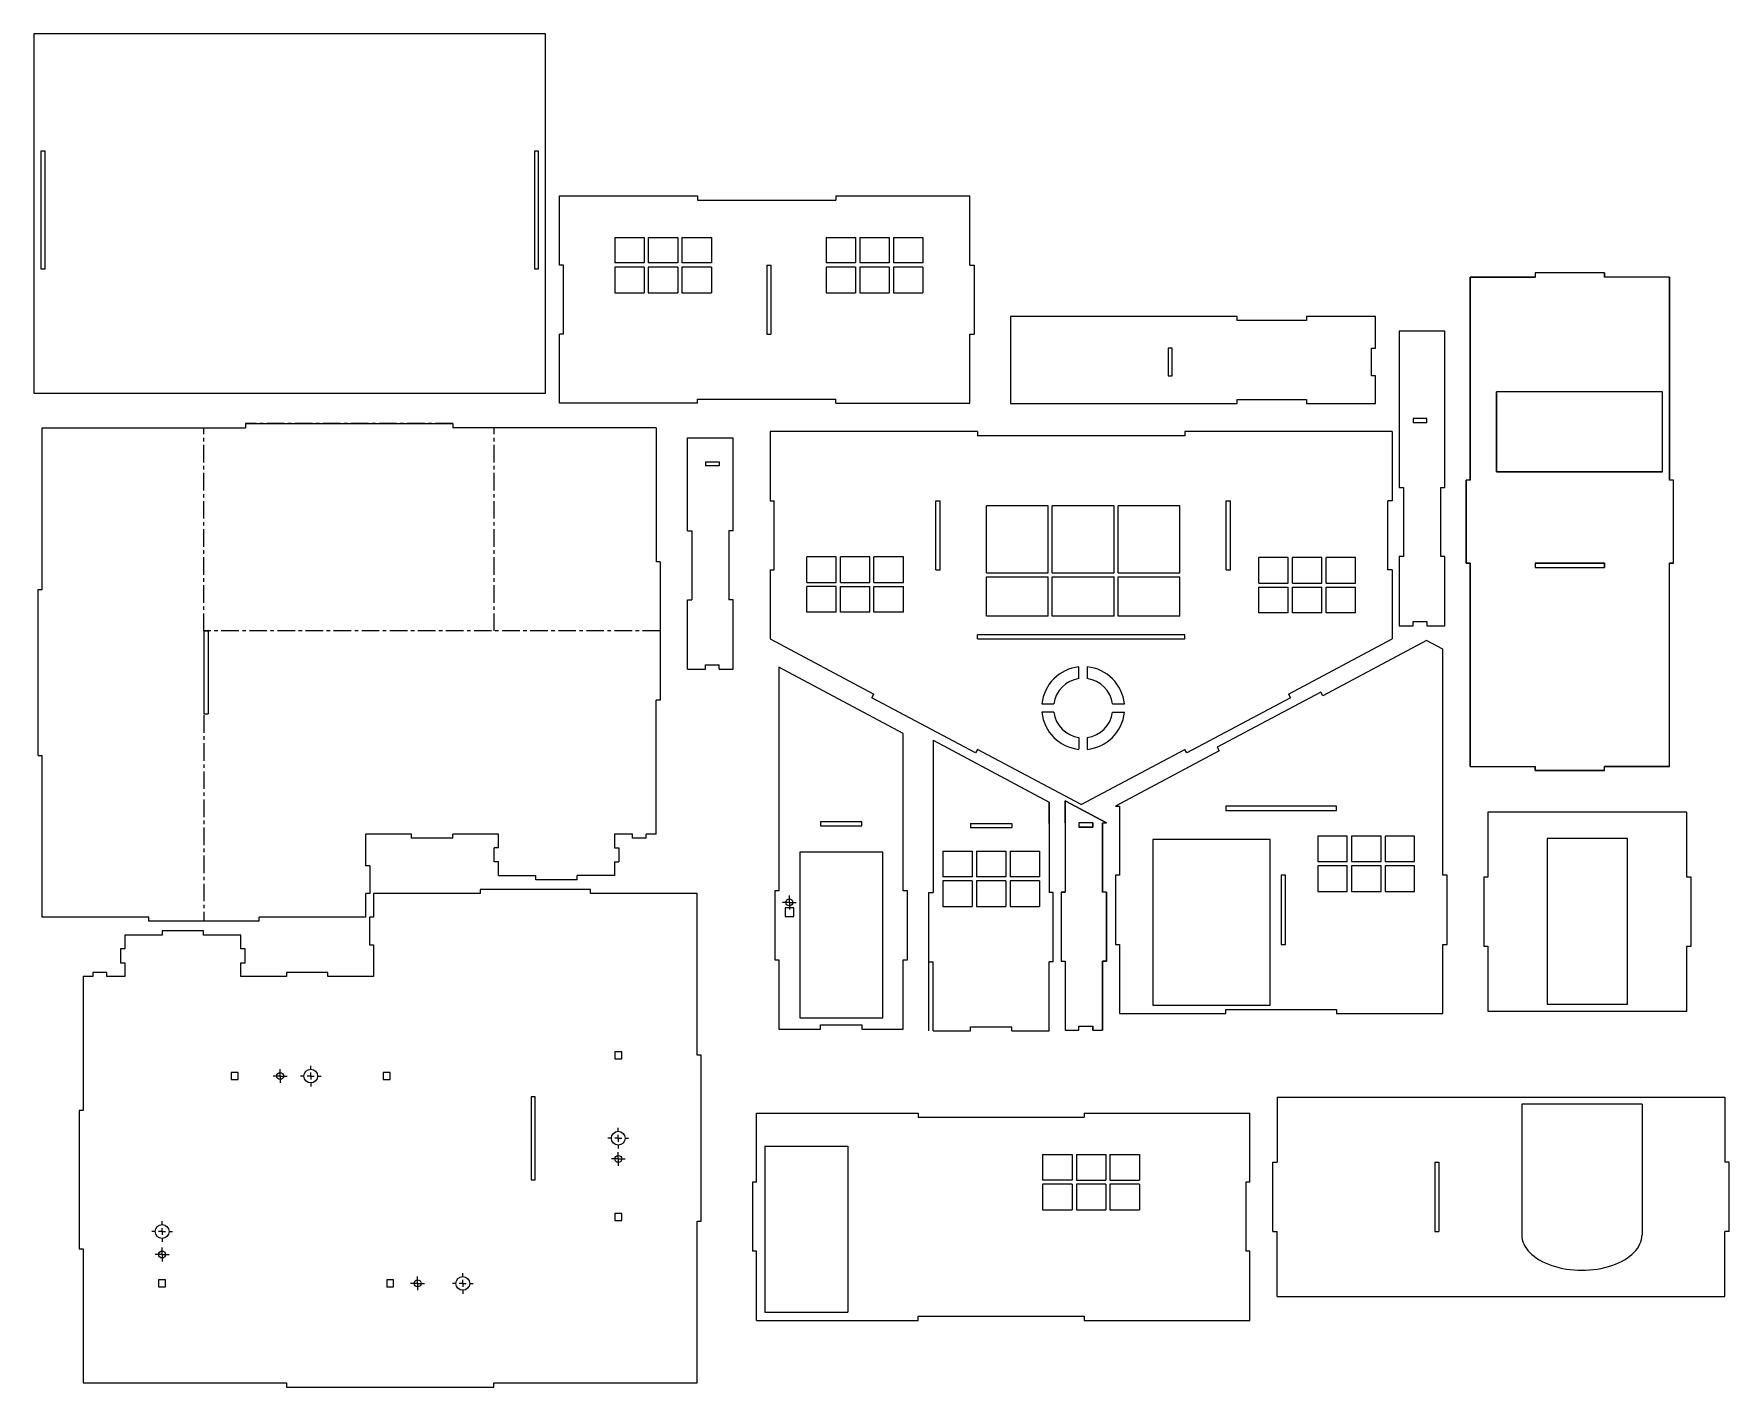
# Model space of a CAD drawing. Header units: millimetres. Extents: x 8 to 1234, y 14 to 993.
import ezdxf

# ---------------------------------------------------------------- set-up
doc = ezdxf.new("R2010")
doc.units = ezdxf.units.MM
doc.linetypes.add('CENTERX2', pattern=[20.32, 12.7, -2.54, 2.54, -2.54])

# ---------------------------------------------------------------- blocks, each defined once
blk = doc.blocks.new('SW_CENTERMARKSYMBOL_0')
at = {"color": 0, "linetype": 'Continuous', "lineweight": 0}
for p, q in [((-5, 0), (-7.5, 0)), ((0, 0), (-2.5, 0)), ((0, 5), (0, 7.5)), ((0, 0), (0, 2.5)), ((0, 0), (0, -2.5)), ((0, 0), (2.5, 0)), ((5, 0), (7.5, 0)), ((0, -5), (0, -7.5))]:
    blk.add_line(p, q, dxfattribs=at)
blk = doc.blocks.new('SW_CENTERMARKSYMBOL_1')
at = {"color": 0, "linetype": 'Continuous', "lineweight": 0}
for p, q in [((-5, 0), (-7.5, 0)), ((0, 0), (-2.5, 0)), ((0, 5), (0, 7.5)), ((0, 0), (0, 2.5)), ((0, 0), (0, -2.5)), ((0, 0), (2.5, 0)), ((5, 0), (7.5, 0)), ((0, -5), (0, -7.5))]:
    blk.add_line(p, q, dxfattribs=at)
blk = doc.blocks.new('SW_CENTERMARKSYMBOL_2')
at = {"color": 0, "linetype": 'Continuous', "lineweight": 0}
for p, q in [((-5, 0), (-7.5, 0)), ((0, 0), (-2.5, 0)), ((0, 5), (0, 7.5)), ((0, 0), (0, 2.5)), ((0, 0), (0, -2.5)), ((0, 0), (2.5, 0)), ((5, 0), (7.5, 0)), ((0, -5), (0, -7.5))]:
    blk.add_line(p, q, dxfattribs=at)
blk = doc.blocks.new('SW_CENTERMARKSYMBOL_3')
at = {"color": 0, "linetype": 'Continuous', "lineweight": 0}
for p, q in [((-5, 0), (-7.5, 0)), ((0, 0), (-2.5, 0)), ((0, 5), (0, 7.5)), ((0, 0), (0, 2.5)), ((0, 0), (0, -2.5)), ((0, 0), (2.5, 0)), ((5, 0), (7.5, 0)), ((0, -5), (0, -7.5))]:
    blk.add_line(p, q, dxfattribs=at)
blk = doc.blocks.new('SW_CENTERMARKSYMBOL_4')
at = {"color": 0, "linetype": 'Continuous', "lineweight": 0}
for p, q in [((-2.5, 0), (-5, 0)), ((0, 0), (-2.5, 0)), ((0, 2.5), (0, 5)), ((0, 0), (0, 2.5)), ((0, 0), (0, -2.5)), ((0, 0), (2.5, 0)), ((2.5, 0), (5, 0)), ((0, -2.5), (0, -5))]:
    blk.add_line(p, q, dxfattribs=at)
blk = doc.blocks.new('SW_CENTERMARKSYMBOL_5')
at = {"color": 0, "linetype": 'Continuous', "lineweight": 0}
for p, q in [((-2.5, 0), (-5, 0)), ((0, 0), (-2.5, 0)), ((0, 2.5), (0, 5)), ((0, 0), (0, 2.5)), ((0, 0), (0, -2.5)), ((0, 0), (2.5, 0)), ((2.5, 0), (5, 0)), ((0, -2.5), (0, -5))]:
    blk.add_line(p, q, dxfattribs=at)
blk = doc.blocks.new('SW_CENTERMARKSYMBOL_6')
at = {"color": 0, "linetype": 'Continuous', "lineweight": 0}
for p, q in [((-2.5, 0), (-5, 0)), ((0, 0), (-2.5, 0)), ((0, 2.5), (0, 5)), ((0, 0), (0, 2.5)), ((0, 0), (0, -2.5)), ((0, 0), (2.5, 0)), ((2.5, 0), (5, 0)), ((0, -2.5), (0, -5))]:
    blk.add_line(p, q, dxfattribs=at)
blk = doc.blocks.new('SW_CENTERMARKSYMBOL_7')
at = {"color": 0, "linetype": 'Continuous', "lineweight": 0}
for p, q in [((-2.5, 0), (-5, 0)), ((0, 0), (-2.5, 0)), ((0, 2.5), (0, 5)), ((0, 0), (0, 2.5)), ((0, 0), (0, -2.5)), ((0, 0), (2.5, 0)), ((2.5, 0), (5, 0)), ((0, -2.5), (0, -5))]:
    blk.add_line(p, q, dxfattribs=at)
blk = doc.blocks.new('SW_CENTERMARKSYMBOL_8')
at = {"color": 0, "linetype": 'Continuous', "lineweight": 0}
for p, q in [((-2.5, 0), (-5, 0)), ((0, 0), (-2.5, 0)), ((0, 2.5), (0, 5)), ((0, 0), (0, 2.5)), ((0, 0), (0, -2.5)), ((0, 0), (2.5, 0)), ((2.5, 0), (5, 0)), ((0, -2.5), (0, -5))]:
    blk.add_line(p, q, dxfattribs=at)

msp = doc.modelspace()

# ---------------------------------------------------------------- linework, layer by layer
at = {"color": 7, "linetype": 'Continuous', "lineweight": 15}
for p, q in [((7.9, 993.4), (7.9, 733.4)), ((377.9, 993.4), (7.9, 993.4)), ((377.9, 733.4), (377.9, 993.4)), ((15.9, 908.5), (12.9, 908.5)), ((12.9, 908.5), (12.9, 823.5)), ((15.9, 823.5), (15.9, 908.5)), ((372.9, 908.5), (369.9, 908.5)), ((369.9, 908.5), (369.9, 823.5)), ((372.9, 823.5), (372.9, 908.5)), ((388, 876.2), (488, 876.2)), ((388, 826.2), (388, 876.2)), ((488, 876.2), (488, 873.2)), ((488, 873.2), (588, 873.2)), ((588, 876.2), (588, 873.2)), ((588, 876.2), (685, 876.2)), ((685, 826.2), (685, 876.2)), ((428, 846.2), (428, 827.7)), ((428, 846.2), (449.3, 846.2)), ((449.3, 846.2), (449.3, 827.7)), ((452.3, 846.2), (473.6, 846.2)), ((452.3, 846.2), (452.3, 827.7)), ((473.6, 846.2), (473.6, 827.7)), ((476.6, 846.2), (498, 846.2)), ((476.6, 846.2), (476.6, 827.7)), ((498, 846.2), (498, 827.7)), ((581, 846.2), (581, 827.7)), ((581, 846.2), (602.3, 846.2)), ((602.3, 846.2), (602.3, 827.7)), ((605.3, 846.2), (626.6, 846.2)), ((605.3, 846.2), (605.3, 827.7)), ((626.6, 846.2), (626.6, 827.7)), ((629.6, 846.2), (651, 846.2)), ((629.6, 846.2), (629.6, 827.7)), ((651, 846.2), (651, 827.7)), ((12.9, 823.5), (15.9, 823.5)), ((369.9, 823.5), (372.9, 823.5)), ((391, 826.2), (388, 826.2)), ((391, 776.2), (391, 826.2)), ((449.3, 827.7), (428, 827.7)), ((428, 824.7), (428, 806.2)), ((449.3, 824.7), (428, 824.7)), ((449.3, 824.7), (449.3, 806.2)), ((473.6, 827.7), (452.3, 827.7)), ((473.6, 824.7), (452.3, 824.7)), ((452.3, 824.7), (452.3, 806.2)), ((473.6, 824.7), (473.6, 806.2)), ((498, 827.7), (476.6, 827.7)), ((498, 824.7), (476.6, 824.7)), ((476.6, 824.7), (476.6, 806.2)), ((498, 824.7), (498, 806.2)), ((538, 826.2), (538, 776.2)), ((538, 826.2), (541, 826.2)), ((541, 826.2), (541, 776.2)), ((602.3, 827.7), (581, 827.7)), ((581, 824.7), (581, 806.2)), ((602.3, 824.7), (581, 824.7)), ((602.3, 824.7), (602.3, 806.2)), ((626.6, 827.7), (605.3, 827.7)), ((626.6, 824.7), (605.3, 824.7)), ((605.3, 824.7), (605.3, 806.2)), ((626.6, 824.7), (626.6, 806.2)), ((651, 827.7), (629.6, 827.7)), ((651, 824.7), (629.6, 824.7)), ((629.6, 824.7), (629.6, 806.2)), ((651, 824.7), (651, 806.2)), ((685, 826.2), (688, 826.2)), ((688, 826.2), (688, 776.2)), ((1047, 817.5), (1047, 670.5)), ((1094, 817.5), (1047, 817.5)), ((1094, 820.5), (1094, 817.5)), ((1144, 820.5), (1094, 820.5)), ((1144, 817.5), (1144, 820.5)), ((1191, 817.5), (1144, 817.5)), ((1191, 670.5), (1191, 817.5)), ((428, 806.2), (449.3, 806.2)), ((452.3, 806.2), (473.6, 806.2)), ((476.6, 806.2), (498, 806.2)), ((581, 806.2), (602.3, 806.2)), ((605.3, 806.2), (626.6, 806.2)), ((629.6, 806.2), (651, 806.2)), ((714.3, 789), (714.3, 726)), ((878.4, 789), (714.3, 789)), ((878.4, 786), (878.4, 789)), ((928.4, 786), (878.4, 786)), ((928.4, 789), (928.4, 786)), ((978.4, 789), (928.4, 789)), ((978.4, 766), (978.4, 789)), ((388, 726.2), (388, 776.2)), ((391, 776.2), (388, 776.2)), ((538, 776.2), (541, 776.2)), ((685, 776.2), (688, 776.2)), ((685, 726.2), (685, 776.2)), ((995.6, 778.4), (995.6, 665.3)), ((1028.6, 778.4), (995.6, 778.4)), ((1028.6, 665.3), (1028.6, 778.4)), ((831.4, 766), (828.4, 766)), ((828.4, 766), (828.4, 746)), ((831.4, 746), (831.4, 766)), ((975.4, 766), (978.4, 766)), ((975.4, 746), (975.4, 766)), ((828.4, 746), (831.4, 746)), ((978.4, 746), (975.4, 746)), ((978.4, 726), (978.4, 746)), ((7.9, 733.4), (377.9, 733.4)), ((488, 726.2), (388, 726.2)), ((488, 729.2), (588, 729.2)), ((488, 726.2), (488, 729.2)), ((588, 726.2), (588, 729.2)), ((588, 726.2), (685, 726.2)), ((714.3, 726), (878.4, 726)), ((878.4, 729), (928.4, 729)), ((878.4, 726), (878.4, 729)), ((928.4, 729), (928.4, 726)), ((928.4, 726), (978.4, 726)), ((1186, 734.5), (1066, 734.5)), ((1066, 734.5), (1066, 676.5)), ((1186, 676.5), (1186, 734.5)), ((160.9, 711.5), (160.9, 708.5)), ((160.9, 711.5), (310.9, 711.5)), ((310.9, 711.5), (310.9, 708.5)), ((1005.6, 715.3), (1005.6, 712.3)), ((1015.6, 715.3), (1005.6, 715.3)), ((1005.6, 712.3), (1015.6, 712.3)), ((1015.6, 712.3), (1015.6, 715.3)), ((13.9, 591.5), (13.9, 708.5)), ((13.9, 708.5), (160.9, 708.5)), ((457.9, 708.5), (310.9, 708.5)), ((457.9, 708.5), (457.9, 611.5)), ((480.7, 633.9), (480.7, 701.3)), ((480.7, 701.3), (513.7, 701.3)), ((513.7, 633.9), (513.7, 701.3)), ((540.4, 705.7), (540.4, 655.7)), ((690.4, 705.7), (540.4, 705.7)), ((690.4, 705.7), (690.4, 702.7)), ((840.4, 702.7), (690.4, 702.7)), ((840.4, 705.7), (840.4, 702.7)), ((990.4, 705.7), (840.4, 705.7)), ((990.4, 705.7), (990.4, 655.7)), ((493.7, 683.9), (503.7, 683.9)), ((493.7, 683.9), (493.7, 680.9)), ((503.7, 680.9), (493.7, 680.9)), ((503.7, 683.9), (503.7, 680.9)), ((1066, 676.5), (1186, 676.5)), ((995.6, 665.3), (998.6, 665.3)), ((998.6, 665.3), (998.6, 615.3)), ((1025.6, 665.3), (1028.6, 665.3)), ((1025.6, 615.3), (1025.6, 665.3)), ((1044, 670.5), (1044, 610.5)), ((1047, 670.5), (1044, 670.5)), ((1194, 670.5), (1191, 670.5)), ((1194, 610.5), (1194, 670.5)), ((540.4, 655.7), (543.4, 655.7)), ((543.4, 605.7), (543.4, 655.7)), ((660.4, 655.7), (663.4, 655.7)), ((660.4, 605.7), (660.4, 655.7)), ((663.4, 605.7), (663.4, 655.7)), ((696.9, 603.6), (696.9, 652.1)), ((741.6, 652.1), (696.9, 652.1)), ((741.6, 603.6), (741.6, 652.1)), ((744.6, 603.6), (744.6, 652.1)), ((789.3, 652.1), (744.6, 652.1)), ((789.3, 603.6), (789.3, 652.1)), ((836.9, 652.1), (792.3, 652.1)), ((792.3, 603.6), (792.3, 652.1)), ((836.9, 603.6), (836.9, 652.1)), ((870.4, 655.7), (873.4, 655.7)), ((870.4, 605.7), (870.4, 655.7)), ((873.4, 605.7), (873.4, 655.7)), ((990.4, 655.7), (987.4, 655.7)), ((987.4, 605.7), (987.4, 655.7)), ((480.7, 633.9), (483.7, 633.9)), ((483.7, 633.9), (483.7, 583.9)), ((513.7, 633.9), (510.7, 633.9)), ((510.7, 633.9), (510.7, 583.9)), ((566.9, 596.6), (566.9, 615.1)), ((588.3, 615.1), (566.9, 615.1)), ((588.3, 596.6), (588.3, 615.1)), ((591.3, 596.6), (591.3, 615.1)), ((612.6, 615.1), (591.3, 615.1)), ((612.6, 596.6), (612.6, 615.1)), ((636.9, 615.1), (615.6, 615.1)), ((615.6, 596.6), (615.6, 615.1)), ((636.9, 596.6), (636.9, 615.1)), ((893.9, 596.1), (893.9, 614.6)), ((915.3, 614.6), (893.9, 614.6)), ((915.3, 596.1), (915.3, 614.6)), ((918.3, 596.1), (918.3, 614.6)), ((939.6, 614.6), (918.3, 614.6)), ((939.6, 596.1), (939.6, 614.6)), ((963.9, 614.6), (942.6, 614.6)), ((942.6, 596.1), (942.6, 614.6)), ((963.9, 596.1), (963.9, 614.6)), ((998.6, 615.3), (995.6, 615.3)), ((995.6, 615.3), (995.6, 565.3)), ((1028.6, 615.3), (1025.6, 615.3)), ((1028.6, 565.3), (1028.6, 615.3)), ((460.9, 611.5), (457.9, 611.5)), ((460.9, 611.5), (460.9, 511.5)), ((540.4, 605.7), (540.4, 555.7)), ((540.4, 605.7), (543.4, 605.7)), ((660.4, 605.7), (663.4, 605.7)), ((696.9, 603.6), (741.6, 603.6)), ((744.6, 603.6), (789.3, 603.6)), ((792.3, 603.6), (836.9, 603.6)), ((870.4, 605.7), (873.4, 605.7)), ((990.4, 605.7), (987.4, 605.7)), ((990.4, 605.7), (990.4, 555.7)), ((1044, 610.5), (1047, 610.5)), ((1047, 610.5), (1047, 463.5)), ((1094, 610.5), (1094, 607.5)), ((1144, 610.5), (1094, 610.5)), ((1094, 607.5), (1144, 607.5)), ((1144, 607.5), (1144, 610.5)), ((1191, 610.5), (1194, 610.5)), ((1191, 463.5), (1191, 610.5)), ((10.9, 471.5), (10.9, 591.5)), ((10.9, 591.5), (13.9, 591.5)), ((566.9, 596.6), (588.3, 596.6)), ((566.9, 575.1), (566.9, 593.6)), ((588.3, 593.6), (566.9, 593.6)), ((588.3, 575.1), (588.3, 593.6)), ((591.3, 596.6), (612.6, 596.6)), ((591.3, 593.6), (612.6, 593.6)), ((591.3, 575.1), (591.3, 593.6)), ((612.6, 575.1), (612.6, 593.6)), ((615.6, 596.6), (636.9, 596.6)), ((615.6, 593.6), (636.9, 593.6)), ((615.6, 575.1), (615.6, 593.6)), ((636.9, 575.1), (636.9, 593.6)), ((696.9, 600.6), (741.6, 600.6)), ((696.9, 572.1), (696.9, 600.6)), ((741.6, 572.1), (741.6, 600.6)), ((744.6, 600.6), (789.3, 600.6)), ((744.6, 572.1), (744.6, 600.6)), ((789.3, 572.1), (789.3, 600.6)), ((792.3, 600.6), (836.9, 600.6)), ((792.3, 572.1), (792.3, 600.6)), ((836.9, 572.1), (836.9, 600.6)), ((893.9, 596.1), (915.3, 596.1)), ((893.9, 593.1), (915.3, 593.1)), ((893.9, 574.6), (893.9, 593.1)), ((915.3, 574.6), (915.3, 593.1)), ((918.3, 596.1), (939.6, 596.1)), ((918.3, 593.1), (939.6, 593.1)), ((918.3, 574.6), (918.3, 593.1)), ((939.6, 574.6), (939.6, 593.1)), ((942.6, 596.1), (963.9, 596.1)), ((942.6, 593.1), (963.9, 593.1)), ((942.6, 574.6), (942.6, 593.1)), ((963.9, 574.6), (963.9, 593.1)), ((480.7, 533.9), (480.7, 583.9)), ((480.7, 583.9), (483.7, 583.9)), ((513.7, 583.9), (510.7, 583.9)), ((513.7, 533.9), (513.7, 583.9)), ((588.3, 575.1), (566.9, 575.1)), ((612.6, 575.1), (591.3, 575.1)), ((636.9, 575.1), (615.6, 575.1)), ((741.6, 572.1), (696.9, 572.1)), ((789.3, 572.1), (744.6, 572.1)), ((836.9, 572.1), (792.3, 572.1)), ((915.3, 574.6), (893.9, 574.6)), ((939.6, 574.6), (918.3, 574.6)), ((963.9, 574.6), (942.6, 574.6)), ((995.6, 565.3), (1005.6, 565.3)), ((1005.6, 568.3), (1015.6, 568.3)), ((1005.6, 565.3), (1005.6, 568.3)), ((1015.6, 568.3), (1015.6, 565.3)), ((1015.6, 565.3), (1028.6, 565.3)), ((130.9, 561.5), (130.9, 501.5)), ((130.9, 561.5), (133.9, 561.5)), ((133.9, 561.5), (133.9, 501.5)), ((540.4, 555.7), (615.4, 515.8)), ((840.4, 558.7), (690.4, 558.7)), ((690.4, 555.7), (690.4, 558.7)), ((690.4, 555.7), (840.4, 555.7)), ((840.4, 555.7), (840.4, 558.7)), ((915.4, 515.8), (990.4, 555.7)), ((1015.2, 554.6), (940.2, 514.6)), ((1027.2, 548.2), (1015.2, 554.6)), ((1027.2, 384.7), (1027.2, 548.2)), ((480.7, 533.9), (493.7, 533.9)), ((493.7, 536.9), (503.7, 536.9)), ((493.7, 533.9), (493.7, 536.9)), ((503.7, 533.9), (503.7, 536.9)), ((503.7, 533.9), (513.7, 533.9)), ((546.8, 535.3), (546.8, 373.5)), ((636.8, 487.4), (546.8, 535.3)), ((763.9, 527), (763.9, 535.6)), ((769.9, 535.6), (769.9, 527)), ((614, 513.1), (615.4, 515.8)), ((938.8, 517.3), (863.8, 477.3)), ((915.4, 515.8), (916.8, 513.1)), ((940.2, 514.6), (938.8, 517.3)), ((460.9, 511.5), (457.9, 511.5)), ((457.9, 414.5), (457.9, 511.5)), ((689, 473.2), (614, 513.1)), ((737.1, 508.7), (745.6, 508.7)), ((788.2, 508.7), (796.8, 508.7)), ((916.8, 513.1), (841.8, 473.2)), ((130.9, 501.5), (133.9, 501.5)), ((745.6, 502.7), (737.1, 502.7)), ((788.2, 502.7), (796.8, 502.7)), ((636.8, 373.5), (636.8, 487.4)), ((658.3, 482.4), (658.3, 372.2)), ((658.3, 482.4), (742.3, 437.6)), ((763.9, 484.4), (763.9, 475.9)), ((769.9, 484.4), (769.9, 475.9)), ((10.9, 471.5), (13.9, 471.5)), ((13.9, 354.5), (13.9, 471.5)), ((690.4, 475.8), (689, 473.2)), ((765.4, 435.9), (690.4, 475.8)), ((765.4, 435.9), (840.4, 475.8)), ((865.2, 474.7), (790.2, 434.7)), ((841.8, 473.2), (840.4, 475.8)), ((863.8, 477.3), (865.2, 474.7)), ((1047, 463.5), (1094, 463.5)), ((1094, 463.5), (1094, 460.5)), ((1094, 460.5), (1144, 460.5)), ((1144, 463.5), (1191, 463.5)), ((1144, 460.5), (1144, 463.5)), ((742.3, 437.6), (742.3, 372.2)), ((753.9, 438.6), (753.9, 372.6)), ((783.9, 422.6), (753.9, 438.6)), ((790.2, 434.7), (793.2, 434.7)), ((793.2, 434.7), (793.2, 384.7)), ((950.2, 434.7), (870.2, 434.7)), ((870.2, 434.7), (870.2, 431.7)), ((870.2, 431.7), (950.2, 431.7)), ((950.2, 431.7), (950.2, 434.7)), ((1059.7, 430.4), (1059.7, 383.4)), ((1203.7, 430.4), (1059.7, 430.4)), ((1203.7, 383.4), (1203.7, 430.4)), ((606.8, 423.5), (576.8, 423.5)), ((576.8, 423.5), (576.8, 420.5)), ((576.8, 420.5), (606.8, 420.5)), ((606.8, 420.5), (606.8, 423.5)), ((685.3, 422.2), (715.3, 422.2)), ((685.3, 422.2), (685.3, 419.2)), ((685.3, 419.2), (715.3, 419.2)), ((715.3, 422.2), (715.3, 419.2)), ((773.9, 422.6), (763.9, 422.6)), ((763.9, 422.6), (763.9, 419.6)), ((763.9, 419.6), (773.9, 419.6)), ((773.9, 419.6), (773.9, 422.6)), ((780.9, 422.6), (783.9, 422.6)), ((780.9, 372.6), (780.9, 422.6)), ((280.9, 414.5), (247.9, 414.5)), ((247.9, 391.5), (247.9, 414.5)), ((280.9, 411.5), (280.9, 414.5)), ((310.9, 411.5), (280.9, 411.5)), ((343.9, 414.5), (310.9, 414.5)), ((310.9, 411.5), (310.9, 414.5)), ((343.9, 404.5), (343.9, 414.5)), ((440.9, 414.5), (427.9, 414.5)), ((427.9, 414.5), (427.9, 404.5)), ((440.9, 411.5), (440.9, 414.5)), ((450.9, 411.5), (440.9, 411.5)), ((457.9, 414.5), (450.9, 414.5)), ((450.9, 411.5), (450.9, 414.5)), ((902.2, 410.7), (817.2, 410.7)), ((817.2, 410.7), (817.2, 290.7)), ((902.2, 290.7), (902.2, 410.7)), ((958, 413.1), (936.7, 413.1)), ((936.7, 413.1), (936.7, 394.6)), ((958, 394.6), (958, 413.1)), ((982.4, 413.1), (961, 413.1)), ((961, 413.1), (961, 394.6)), ((982.4, 394.6), (982.4, 413.1)), ((985.4, 413.1), (985.4, 394.6)), ((1006.7, 413.1), (985.4, 413.1)), ((1006.7, 394.6), (1006.7, 413.1)), ((1160.7, 411.4), (1102.7, 411.4)), ((1102.7, 411.4), (1102.7, 291.4)), ((1160.7, 291.4), (1160.7, 411.4)), ((340.9, 394.5), (340.9, 404.5)), ((343.9, 404.5), (340.9, 404.5)), ((343.9, 394.5), (340.9, 394.5)), ((343.9, 384.5), (343.9, 394.5)), ((427.9, 404.5), (430.9, 404.5)), ((427.9, 394.5), (430.9, 394.5)), ((427.9, 394.5), (427.9, 384.5)), ((430.9, 404.5), (430.9, 394.5)), ((621.9, 401.5), (561.9, 401.5)), ((561.9, 401.5), (561.9, 281.5)), ((621.9, 281.5), (621.9, 401.5)), ((665.3, 402.2), (665.3, 383.7)), ((665.3, 402.2), (686.7, 402.2)), ((686.7, 402.2), (686.7, 383.7)), ((689.7, 402.2), (711, 402.2)), ((689.7, 402.2), (689.7, 383.7)), ((711, 402.2), (711, 383.7)), ((714, 402.2), (735.3, 402.2)), ((714, 402.2), (714, 383.7)), ((735.3, 402.2), (735.3, 383.7)), ((936.7, 394.6), (958, 394.6)), ((961, 394.6), (982.4, 394.6)), ((985.4, 394.6), (1006.7, 394.6)), ((250.9, 391.5), (247.9, 391.5)), ((250.9, 391.5), (250.9, 371.5)), ((343.9, 384.5), (370.9, 384.5)), ((370.9, 381.5), (370.9, 384.5)), ((400.9, 381.5), (370.9, 381.5)), ((427.9, 384.5), (400.9, 384.5)), ((400.9, 381.5), (400.9, 384.5)), ((686.7, 383.7), (665.3, 383.7)), ((665.3, 380.7), (665.3, 362.2)), ((686.7, 380.7), (665.3, 380.7)), ((686.7, 380.7), (686.7, 362.2)), ((711, 383.7), (689.7, 383.7)), ((711, 380.7), (689.7, 380.7)), ((689.7, 380.7), (689.7, 362.2)), ((711, 380.7), (711, 362.2)), ((735.3, 383.7), (714, 383.7)), ((735.3, 380.7), (714, 380.7)), ((714, 380.7), (714, 362.2)), ((735.3, 380.7), (735.3, 362.2)), ((790.2, 384.7), (790.2, 334.7)), ((793.2, 384.7), (790.2, 384.7)), ((913.2, 384.7), (910.2, 384.7)), ((910.2, 384.7), (910.2, 334.7)), ((913.2, 334.7), (913.2, 384.7)), ((958, 391.6), (936.7, 391.6)), ((936.7, 391.6), (936.7, 373.1)), ((958, 373.1), (958, 391.6)), ((982.4, 391.6), (961, 391.6)), ((961, 391.6), (961, 373.1)), ((982.4, 373.1), (982.4, 391.6)), ((1006.7, 391.6), (985.4, 391.6)), ((985.4, 391.6), (985.4, 373.1)), ((1006.7, 373.1), (1006.7, 391.6)), ((1030.2, 384.7), (1027.2, 384.7)), ((1030.2, 334.7), (1030.2, 384.7)), ((1056.7, 383.4), (1056.7, 333.4)), ((1059.7, 383.4), (1056.7, 383.4)), ((1206.7, 383.4), (1203.7, 383.4)), ((1206.7, 333.4), (1206.7, 383.4)), ((250.9, 371.5), (247.9, 371.5)), ((247.9, 354.5), (247.9, 371.5)), ((253.6, 371.5), (253.6, 354.5)), ((330.6, 371.5), (253.6, 371.5)), ((330.6, 374.5), (330.6, 371.5)), ((410.6, 374.5), (330.6, 374.5)), ((410.6, 371.5), (410.6, 374.5)), ((487.6, 371.5), (410.6, 371.5)), ((487.6, 254.5), (487.6, 371.5)), ((543.8, 373.5), (543.8, 323.5)), ((546.8, 373.5), (543.8, 373.5)), ((639.8, 373.5), (636.8, 373.5)), ((639.8, 323.5), (639.8, 373.5)), ((655.3, 322.2), (655.3, 372.2)), ((655.3, 372.2), (658.3, 372.2)), ((745.3, 372.2), (742.3, 372.2)), ((745.3, 322.2), (745.3, 372.2)), ((750.9, 372.6), (750.9, 322.6)), ((753.9, 372.6), (750.9, 372.6)), ((783.9, 372.6), (780.9, 372.6)), ((783.9, 322.6), (783.9, 372.6)), ((936.7, 373.1), (958, 373.1)), ((961, 373.1), (982.4, 373.1)), ((985.4, 373.1), (1006.7, 373.1)), ((557.5, 361.1), (551.3, 361.1)), ((551.3, 361.1), (551.3, 354.9)), ((557.5, 354.9), (557.5, 361.1)), ((665.3, 362.2), (686.7, 362.2)), ((689.7, 362.2), (711, 362.2)), ((714, 362.2), (735.3, 362.2)), ((90.9, 354.5), (13.9, 354.5)), ((90.9, 351.5), (90.9, 354.5)), ((170.9, 351.5), (90.9, 351.5)), ((100.6, 344.5), (100.6, 341.5)), ((130.6, 344.5), (100.6, 344.5)), ((130.6, 341.5), (130.6, 344.5)), ((247.9, 354.5), (170.9, 354.5)), ((170.9, 351.5), (170.9, 354.5)), ((250.6, 354.5), (250.6, 334.5)), ((253.6, 354.5), (250.6, 354.5)), ((551.3, 354.9), (557.5, 354.9)), ((70.6, 331.5), (70.6, 321.5)), ((73.6, 331.5), (70.6, 331.5)), ((73.6, 341.5), (73.6, 331.5)), ((100.6, 341.5), (73.6, 341.5)), ((157.6, 341.5), (130.6, 341.5)), ((157.6, 331.5), (157.6, 341.5)), ((160.6, 331.5), (157.6, 331.5)), ((160.6, 321.5), (160.6, 331.5)), ((250.6, 334.5), (253.6, 334.5)), ((253.6, 334.5), (253.6, 311.5)), ((790.2, 334.7), (793.2, 334.7)), ((793.2, 334.7), (793.2, 284.7)), ((910.2, 334.7), (913.2, 334.7)), ((1027.2, 334.7), (1030.2, 334.7)), ((1027.2, 284.7), (1027.2, 334.7)), ((1056.7, 333.4), (1059.7, 333.4)), ((1059.7, 333.4), (1059.7, 286.4)), ((1203.7, 333.4), (1206.7, 333.4)), ((1203.7, 286.4), (1203.7, 333.4)), ((70.6, 321.5), (73.6, 321.5)), ((73.6, 321.5), (73.6, 311.5)), ((157.6, 321.5), (160.6, 321.5)), ((157.6, 311.5), (157.6, 321.5)), ((543.8, 323.5), (546.8, 323.5)), ((546.8, 323.5), (546.8, 273.5)), ((636.8, 323.5), (639.8, 323.5)), ((636.8, 273.5), (636.8, 323.5)), ((655.3, 322.2), (658.3, 322.2)), ((658.3, 272.2), (658.3, 322.2)), ((745.3, 322.2), (742.3, 322.2)), ((742.3, 272.2), (742.3, 322.2)), ((750.9, 322.6), (753.9, 322.6)), ((753.9, 322.6), (753.9, 272.6)), ((780.9, 322.6), (783.9, 322.6)), ((780.9, 272.6), (780.9, 322.6)), ((50.6, 311.5), (43.6, 311.5)), ((43.6, 311.5), (43.6, 214.5)), ((50.6, 314.5), (50.6, 311.5)), ((60.6, 314.5), (50.6, 314.5)), ((60.6, 311.5), (60.6, 314.5)), ((73.6, 311.5), (60.6, 311.5)), ((190.6, 311.5), (157.6, 311.5)), ((190.6, 314.5), (190.6, 311.5)), ((220.6, 314.5), (190.6, 314.5)), ((220.6, 311.5), (220.6, 314.5)), ((253.6, 311.5), (220.6, 311.5)), ((793.2, 284.7), (870.2, 284.7)), ((817.2, 290.7), (902.2, 290.7)), ((870.2, 287.7), (950.2, 287.7)), ((870.2, 284.7), (870.2, 287.7)), ((950.2, 287.7), (950.2, 284.7)), ((950.2, 284.7), (1027.2, 284.7)), ((1059.7, 286.4), (1203.7, 286.4)), ((1102.7, 291.4), (1160.7, 291.4)), ((546.8, 273.5), (576.8, 273.5)), ((561.9, 281.5), (621.9, 281.5)), ((576.8, 276.5), (606.8, 276.5)), ((576.8, 273.5), (576.8, 276.5)), ((606.8, 276.5), (606.8, 273.5)), ((606.8, 273.5), (636.8, 273.5)), ((658.3, 272.2), (685.3, 272.2)), ((685.3, 275.2), (715.3, 275.2)), ((685.3, 272.2), (685.3, 275.2)), ((715.3, 272.2), (715.3, 275.2)), ((715.3, 272.2), (742.3, 272.2)), ((753.9, 272.6), (763.9, 272.6)), ((763.9, 275.6), (773.9, 275.6)), ((763.9, 272.6), (763.9, 275.6)), ((773.9, 275.6), (773.9, 272.6)), ((773.9, 272.6), (780.9, 272.6)), ((433.1, 257), (428.1, 257)), ((428.1, 257), (428.1, 252)), ((428.1, 252), (433.1, 252)), ((433.1, 252), (433.1, 257)), ((490.6, 254.5), (487.6, 254.5)), ((490.6, 134.5), (490.6, 254.5)), ((155.6, 242), (150.6, 242)), ((150.6, 242), (150.6, 237)), ((150.6, 237), (155.6, 237)), ((155.6, 237), (155.6, 242)), ((265.6, 242), (260.6, 242)), ((260.6, 242), (260.6, 237)), ((260.6, 237), (265.6, 237)), ((265.6, 237), (265.6, 242)), ((367.6, 224.5), (367.6, 164.5)), ((370.6, 224.5), (367.6, 224.5)), ((370.6, 164.5), (370.6, 224.5)), ((907.2, 224.1), (907.2, 177.1)), ((907.2, 224.1), (1231.2, 224.1)), ((1231.2, 224.1), (1231.2, 177.1)), ((40.6, 214.5), (40.6, 114.5)), ((43.6, 214.5), (40.6, 214.5)), ((530.6, 162.7), (530.6, 212.7)), ((530.6, 212.7), (647.6, 212.7)), ((647.6, 212.7), (647.6, 209.7)), ((647.6, 209.7), (767.6, 209.7)), ((767.6, 212.7), (767.6, 209.7)), ((767.6, 212.7), (887.6, 212.7)), ((887.6, 162.7), (887.6, 212.7)), ((1171.2, 219.1), (1084.2, 219.1)), ((1084.2, 219.1), (1084.2, 124.7)), ((1171.2, 219.1), (1171.2, 124.7)), ((536.6, 188.7), (536.6, 68.7)), ((536.6, 188.7), (596.6, 188.7)), ((596.6, 188.7), (596.6, 68.7)), ((737.6, 182.7), (737.6, 164.2)), ((737.6, 182.7), (759, 182.7)), ((759, 182.7), (759, 164.2)), ((762, 182.7), (783.3, 182.7)), ((762, 182.7), (762, 164.2)), ((783.3, 182.7), (783.3, 164.2)), ((786.3, 182.7), (807.6, 182.7)), ((786.3, 182.7), (786.3, 164.2)), ((807.6, 182.7), (807.6, 164.2)), ((904.2, 127.1), (904.2, 177.1)), ((904.2, 177.1), (907.2, 177.1)), ((1021.2, 177.1), (1021.2, 127.1)), ((1021.2, 177.1), (1024.2, 177.1)), ((1024.2, 177.1), (1024.2, 127.1)), ((1234.2, 177.1), (1231.2, 177.1)), ((1234.2, 127.1), (1234.2, 177.1)), ((367.6, 164.5), (370.6, 164.5)), ((527.6, 162.7), (527.6, 112.7)), ((530.6, 162.7), (527.6, 162.7)), ((759, 164.2), (737.6, 164.2)), ((737.6, 161.2), (737.6, 142.7)), ((759, 161.2), (737.6, 161.2)), ((759, 161.2), (759, 142.7)), ((762, 164.2), (783.3, 164.2)), ((783.3, 161.2), (762, 161.2)), ((762, 161.2), (762, 142.7)), ((783.3, 161.2), (783.3, 142.7)), ((786.3, 164.2), (807.6, 164.2)), ((807.6, 161.2), (786.3, 161.2)), ((786.3, 161.2), (786.3, 142.7)), ((807.6, 161.2), (807.6, 142.7)), ((887.6, 162.7), (884.6, 162.7)), ((884.6, 162.7), (884.6, 112.7)), ((433.1, 140), (428.1, 140)), ((428.1, 140), (428.1, 135)), ((428.1, 135), (433.1, 135)), ((433.1, 135), (433.1, 140)), ((737.6, 142.7), (759, 142.7)), ((762, 142.7), (783.3, 142.7)), ((786.3, 142.7), (807.6, 142.7)), ((487.6, 134.5), (490.6, 134.5)), ((487.6, 17.5), (487.6, 134.5)), ((904.2, 127.1), (907.2, 127.1)), ((907.2, 80.1), (907.2, 127.1)), ((1021.2, 127.1), (1024.2, 127.1)), ((1234.2, 127.1), (1231.2, 127.1)), ((1231.2, 80.1), (1231.2, 127.1)), ((40.6, 114.5), (43.6, 114.5)), ((43.6, 114.5), (43.6, 17.5)), ((530.6, 112.7), (527.6, 112.7)), ((530.6, 62.7), (530.6, 112.7)), ((887.6, 112.7), (884.6, 112.7)), ((887.6, 62.7), (887.6, 112.7)), ((103.1, 92), (98.1, 92)), ((98.1, 92), (98.1, 87)), ((98.1, 87), (103.1, 87)), ((103.1, 87), (103.1, 92)), ((268.1, 92), (263.1, 92)), ((263.1, 92), (263.1, 87)), ((263.1, 87), (268.1, 87)), ((268.1, 87), (268.1, 92)), ((907.2, 80.1), (1231.2, 80.1)), ((530.6, 62.7), (647.6, 62.7)), ((536.6, 68.7), (596.6, 68.7)), ((647.6, 65.7), (767.6, 65.7)), ((647.6, 62.7), (647.6, 65.7)), ((767.6, 65.7), (767.6, 62.7)), ((767.6, 62.7), (887.6, 62.7)), ((43.6, 17.5), (190.6, 17.5)), ((190.6, 17.5), (190.6, 14.5)), ((190.6, 14.5), (340.6, 14.5)), ((340.6, 17.5), (487.6, 17.5)), ((340.6, 14.5), (340.6, 17.5))]:
    msp.add_line(p, q, dxfattribs=at)
at = {"color": 7, "linetype": 'Continuous'}
for p, q in [((1047, 670.5), (1047, 817.5)), ((1047, 817.5), (1094, 817.5)), ((1144, 820.5), (1094, 820.5)), ((1094, 820.5), (1094, 817.5)), ((1144, 820.5), (1144, 817.5)), ((1191, 817.5), (1144, 817.5)), ((1191, 817.5), (1191, 670.5)), ((1066, 676.5), (1066, 734.5)), ((1186, 734.5), (1066, 734.5)), ((1186, 676.5), (1186, 734.5)), ((160.9, 711.5), (310.9, 711.5)), ((160.9, 711.5), (160.9, 708.5)), ((310.9, 711.5), (310.9, 708.5)), ((13.9, 708.5), (160.9, 708.5)), ((13.9, 591.5), (13.9, 708.5)), ((457.9, 708.5), (310.9, 708.5)), ((457.9, 708.5), (457.9, 611.5)), ((1186, 676.5), (1066, 676.5)), ((1044, 610.5), (1044, 670.5)), ((1047, 670.5), (1044, 670.5)), ((1194, 670.5), (1191, 670.5)), ((1194, 610.5), (1194, 670.5)), ((460.9, 611.5), (457.9, 611.5)), ((460.9, 611.5), (460.9, 511.5)), ((1047, 610.5), (1044, 610.5)), ((1047, 463.5), (1047, 610.5)), ((1094, 610.5), (1094, 607.5)), ((1094, 610.5), (1144, 610.5)), ((1094, 607.5), (1144, 607.5)), ((1144, 610.5), (1144, 607.5)), ((1191, 463.5), (1191, 610.5)), ((1194, 610.5), (1191, 610.5)), ((10.9, 471.5), (10.9, 591.5)), ((10.9, 591.5), (13.9, 591.5)), ((130.9, 561.5), (133.9, 561.5)), ((130.9, 561.5), (130.9, 501.5)), ((133.9, 561.5), (133.9, 501.5)), ((460.9, 511.5), (457.9, 511.5)), ((457.9, 414.5), (457.9, 511.5)), ((130.9, 501.5), (133.9, 501.5)), ((658.3, 482.4), (741.8, 437.9)), ((658.3, 482.4), (658.3, 422.2)), ((10.9, 471.5), (13.9, 471.5)), ((13.9, 354.5), (13.9, 471.5)), ((1047, 463.5), (1094, 463.5)), ((1094, 460.5), (1094, 463.5)), ((1144, 460.5), (1094, 460.5)), ((1144, 460.5), (1144, 463.5)), ((1191, 463.5), (1144, 463.5)), ((741.8, 437.9), (742.3, 437.6)), ((742.3, 422.2), (742.3, 437.6)), ((753.9, 438.6), (783.9, 422.6)), ((753.9, 422.6), (753.9, 438.6)), ((658.3, 422.2), (658.3, 372.2)), ((685.3, 422.2), (685.3, 419.2)), ((685.3, 422.2), (715.3, 422.2)), ((685.3, 419.2), (715.3, 419.2)), ((715.3, 422.2), (715.3, 419.2)), ((742.3, 422.2), (742.3, 372.2)), ((753.9, 422.6), (753.9, 372.6)), ((773.9, 422.6), (763.9, 422.6)), ((763.9, 422.6), (763.9, 419.6)), ((773.9, 419.6), (763.9, 419.6)), ((773.9, 422.6), (773.9, 419.6)), ((780.9, 422.6), (783.9, 422.6)), ((780.9, 422.6), (780.9, 372.6)), ((280.9, 414.5), (247.9, 414.5)), ((247.9, 391.5), (247.9, 414.5)), ((280.9, 411.5), (280.9, 414.5)), ((310.9, 411.5), (280.9, 411.5)), ((343.9, 414.5), (310.9, 414.5)), ((310.9, 411.5), (310.9, 414.5)), ((343.9, 404.5), (343.9, 414.5)), ((427.9, 414.5), (427.9, 404.5)), ((440.9, 414.5), (427.9, 414.5)), ((440.9, 411.5), (440.9, 414.5)), ((450.9, 411.5), (440.9, 411.5)), ((457.9, 414.5), (450.9, 414.5)), ((450.9, 411.5), (450.9, 414.5)), ((343.9, 404.5), (340.9, 404.5)), ((340.9, 394.5), (340.9, 404.5)), ((343.9, 394.5), (340.9, 394.5)), ((343.9, 384.5), (343.9, 394.5)), ((427.9, 404.5), (430.9, 404.5)), ((427.9, 394.5), (427.9, 384.5)), ((427.9, 394.5), (430.9, 394.5)), ((430.9, 404.5), (430.9, 394.5)), ((665.3, 402.2), (686.7, 402.2)), ((665.3, 402.2), (665.3, 383.7)), ((686.7, 402.2), (686.7, 383.7)), ((689.7, 402.2), (689.7, 383.7)), ((689.7, 402.2), (711, 402.2)), ((711, 402.2), (711, 383.7)), ((714, 402.2), (735.3, 402.2)), ((714, 402.2), (714, 383.7)), ((735.3, 402.2), (735.3, 383.7)), ((250.9, 391.5), (247.9, 391.5)), ((250.9, 391.5), (250.9, 371.5)), ((343.9, 384.5), (370.9, 384.5)), ((370.9, 381.5), (370.9, 384.5)), ((400.9, 381.5), (370.9, 381.5)), ((427.9, 384.5), (400.9, 384.5)), ((400.9, 381.5), (400.9, 384.5)), ((686.7, 383.7), (665.3, 383.7)), ((665.3, 380.7), (665.3, 362.2)), ((686.7, 380.7), (665.3, 380.7)), ((686.7, 380.7), (686.7, 362.2)), ((711, 383.7), (689.7, 383.7)), ((689.7, 380.7), (689.7, 362.2)), ((711, 380.7), (689.7, 380.7)), ((711, 380.7), (711, 362.2)), ((735.3, 383.7), (714, 383.7)), ((735.3, 380.7), (714, 380.7)), ((714, 380.7), (714, 362.2)), ((735.3, 380.7), (735.3, 362.2)), ((250.9, 371.5), (247.9, 371.5)), ((247.9, 354.5), (247.9, 371.5)), ((655.3, 322.2), (655.3, 372.2)), ((655.3, 372.2), (658.3, 372.2)), ((745.3, 372.2), (742.3, 372.2)), ((745.3, 322.2), (745.3, 372.2)), ((750.9, 372.6), (753.9, 372.6)), ((750.9, 372.6), (750.9, 322.6)), ((783.9, 372.6), (780.9, 372.6)), ((783.9, 372.6), (783.9, 322.6)), ((665.3, 362.2), (686.7, 362.2)), ((689.7, 362.2), (711, 362.2)), ((714, 362.2), (735.3, 362.2)), ((90.9, 354.5), (13.9, 354.5)), ((90.9, 351.5), (90.9, 354.5)), ((170.9, 351.5), (90.9, 351.5)), ((247.9, 354.5), (170.9, 354.5)), ((170.9, 351.5), (170.9, 354.5)), ((655.3, 272.2), (655.3, 322.2)), ((655.3, 322.2), (658.3, 322.2)), ((658.3, 272.2), (658.3, 322.2)), ((745.3, 322.2), (742.3, 322.2)), ((742.3, 272.2), (742.3, 322.2)), ((750.9, 322.6), (753.9, 322.6)), ((753.9, 322.6), (753.9, 272.6)), ((780.9, 322.6), (780.9, 272.6)), ((783.9, 322.6), (780.9, 322.6)), ((658.3, 272.2), (685.3, 272.2)), ((685.3, 272.2), (685.3, 275.2)), ((685.3, 275.2), (715.3, 275.2)), ((715.3, 272.2), (715.3, 275.2)), ((715.3, 272.2), (742.3, 272.2)), ((753.9, 272.6), (763.9, 272.6)), ((763.9, 272.6), (763.9, 275.6)), ((763.9, 275.6), (773.9, 275.6)), ((773.9, 272.6), (773.9, 275.6)), ((773.9, 272.6), (780.9, 272.6))]:
    msp.add_line(p, q, dxfattribs=at)
at = {"color": 7, "linetype": 'CENTERX2'}
for p, q in [((310.9, 711.5), (160.9, 711.5)), ((130.9, 561.5), (130.9, 708.5)), ((340.9, 561.5), (340.9, 708.5)), ((460.9, 561.5), (130.9, 561.5)), ((130.9, 561.5), (130.9, 351.5))]:
    msp.add_line(p, q, dxfattribs=at)
at = {"color": 7, "linetype": 'Continuous', "lineweight": 15}
for centre, radius in [((554.4, 365.1), 2.5), ((186, 239.5), 2.5), ((208.1, 239.5), 5), ((430.6, 194.5), 5), ((430.6, 179.5), 2.5), ((100.6, 127), 5), ((100.6, 110.4), 2.5), ((285.4, 89.5), 2.5), ((318.1, 89.5), 5)]:
    msp.add_circle(centre, radius, dxfattribs=at)
for radius, start, end in [(30, 95.7392, 174.2608), (30, 5.7392, 84.2608), (21.5, 98.0209, 171.9791), (21.5, 8.0209, 81.9791), (30, 185.7392, 264.2608), (21.5, 188.0209, 261.9791), (21.5, 278.0209, 351.9791), (30, 275.7392, 354.2608)]:
    msp.add_arc((766.9, 505.7), radius, start, end, dxfattribs=at)
msp.add_ellipse((1127.7, 124.7), major_axis=(-43.5, 0), ratio=0.590122, start_param=0, end_param=3.141593, dxfattribs=at)

# ---------------------------------------------------------------- block references
at = {"color": 7, "linetype": 'Continuous', "lineweight": 0}
for name, p in [('SW_CENTERMARKSYMBOL_8', (554.4, 365.1)), ('SW_CENTERMARKSYMBOL_3', (208.1, 239.5)), ('SW_CENTERMARKSYMBOL_5', (186, 239.5)), ('SW_CENTERMARKSYMBOL_0', (430.6, 194.5)), ('SW_CENTERMARKSYMBOL_4', (430.6, 179.5)), ('SW_CENTERMARKSYMBOL_2', (100.6, 127)), ('SW_CENTERMARKSYMBOL_6', (100.6, 110.4)), ('SW_CENTERMARKSYMBOL_7', (285.4, 89.5)), ('SW_CENTERMARKSYMBOL_1', (318.1, 89.5))]:
    msp.add_blockref(name, p, dxfattribs=at)

doc.saveas('drawing.dxf')
